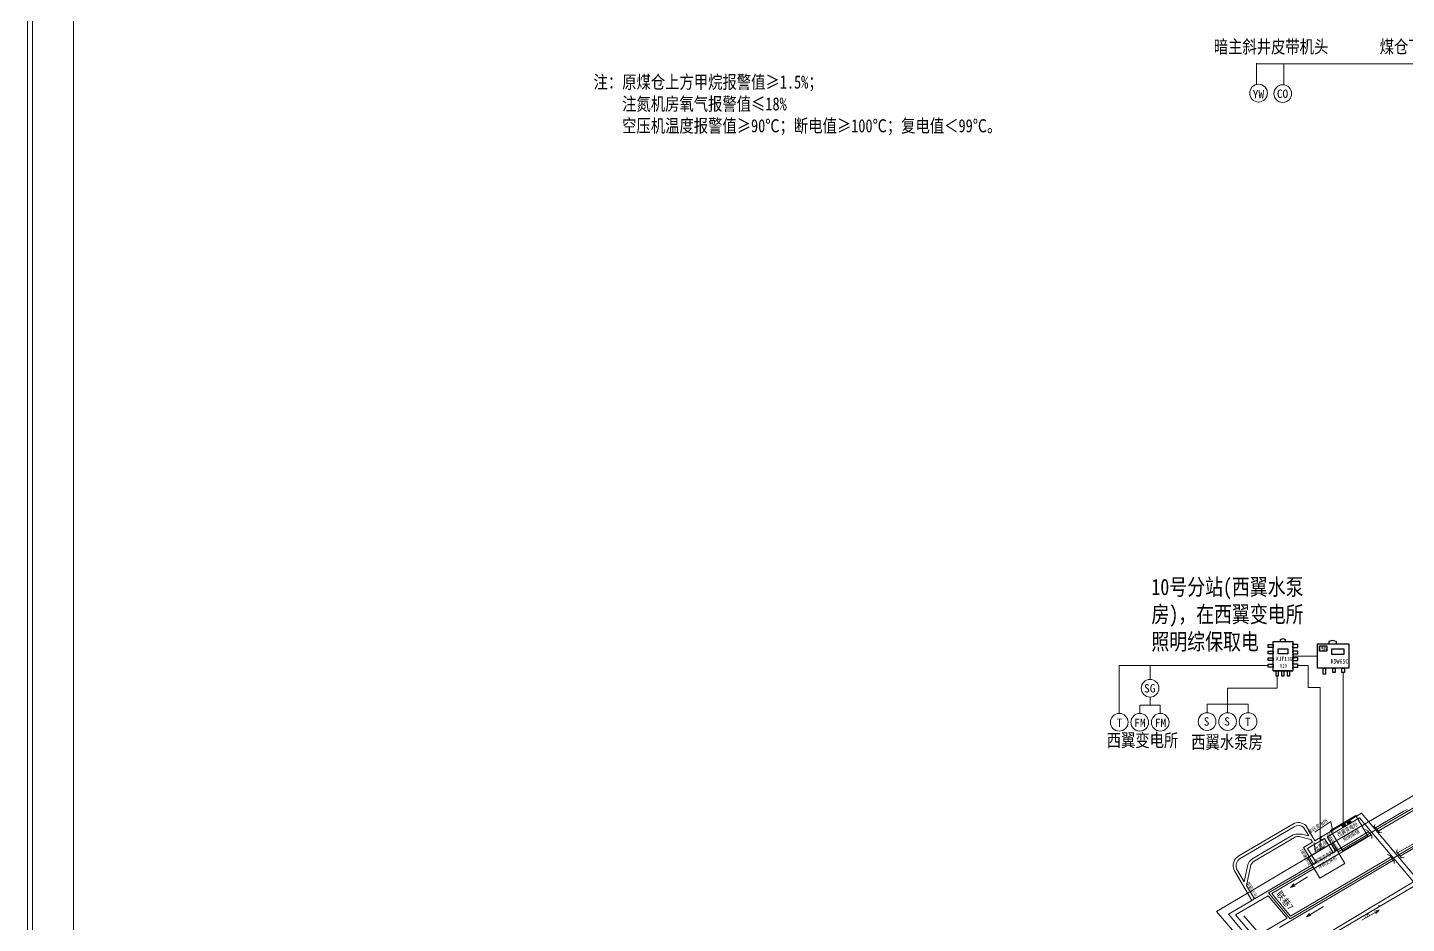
# Model space of a CAD drawing. Header units: millimetres. Extents: x 2501 to 6983, y 1724 to 12691.
# Drawn here: x 2536 to 4217, y 9517 to 10609 of the extents above; entities that cross this region are included whole.
import ezdxf
from ezdxf.enums import TextEntityAlignment as Align

# ---------------------------------------------------------------- set-up
doc = ezdxf.new("R2010")
doc.units = ezdxf.units.MM
for name, color, linetype in [('4、10月', 131, 'Continuous'), ('HL', 7, 'Continuous'), ('JMD', 6, 'Continuous'), ('通风系统', 7, 'Continuous'), ('风流', 7, 'Continuous')]:
    doc.layers.add(name, color=color, linetype=linetype)
doc.layers.add('井下工业网光缆', color=5, linetype='Continuous', lineweight=30)
doc.styles.get("Standard").update_dxf_attribs({"font": 'arial.ttf'})
doc.styles.add('宋体', font='', dxfattribs={"height": 2})
doc.styles.add('新宋体', font='', dxfattribs={"width": 0.8})
doc.styles.get('宋体').set_extended_font_data('SimSun')
doc.styles.get('新宋体').set_extended_font_data('NSimSun')
doc.linetypes.add('442', pattern='A,5,[175,AAA.SHX,S=1,R=90,X=0,Y=0],5', length=10)

# ---------------------------------------------------------------- blocks, each defined once
blk = doc.blocks.new('11泵房')
at = {"color": 30, "lineweight": 35, "ltscale": 0.5}
for p, q in [((37414384.2, 4259499.5), (37414386.3, 4259495.8)), ((37414384.7, 4259499.7), (37414386.7, 4259496.1)), ((37414385.2, 4259500), (37414387.2, 4259496.3)), ((37414390.5, 4259503.1), (37414392.5, 4259499.5)), ((37414390.9, 4259503.4), (37414393, 4259499.7)), ((37414391.4, 4259503.7), (37414393.5, 4259500))]:
    blk.add_line(p, q, dxfattribs=at)
for centre, start, end in [((37414385.5, 4259497.7), 126.9192, 291.5864), ((37414386, 4259498), 306.9192, 111.5864), ((37414391.7, 4259501.4), 126.9192, 291.5864), ((37414392.2, 4259501.7), 306.9192, 111.5864)]:
    blk.add_arc(centre, 1.82, start, end, dxfattribs=at)
at = {"layer": 'JMD', "color": 1, "linetype": 'Continuous', "lineweight": 30}
for p, q in [((37414357.7, 4259484.1, 0), (37414357.1, 4259483.7, 0)), ((37414357.9, 4259483.7, 0), (37414357.3, 4259483.4, 0)), ((37414358.1, 4259483.4), (37414357.7, 4259484.1, 0)), ((37414359.9, 4259480.3, 0), (37414359.4, 4259480, 0)), ((37414360.2, 4259479.9, 0), (37414359.7, 4259480.7, 0)), ((37414360.2, 4259479.9, 0), (37414359.7, 4259479.6, 0)), ((37414372.1, 4259465.6, -7109.7), (37414371.4, 4259465.2, -7109.7)), ((37414371.4, 4259465.2, -7109.7), (37414371.7, 4259464.6, -7109.7)), ((37414371.8, 4259465.4, -7109.7), (37414372.1, 4259464.9, -7109.7)), ((37414375.6, 4259467.7, -7109.7), (37414374.8, 4259467.3, -7109.7)), ((37414375.1, 4259467.5, -7109.7), (37414375.5, 4259466.9, -7109.7)), ((37414375.6, 4259467.7, -7109.7), (37414375.9, 4259467.2, -7109.7)), ((37414348.2, 4259451.7, -7109.7), (37414347.5, 4259451.3, -7109.7)), ((37414347.5, 4259451.3, -7109.7), (37414347.9, 4259450.7, -7109.7)), ((37414347.9, 4259451.5, -7109.7), (37414348.3, 4259450.9, -7109.7)), ((37414351.7, 4259453.8, -7109.7), (37414351, 4259453.3, -7109.7)), ((37414351.3, 4259453.5, -7109.7), (37414351.6, 4259453, -7109.7)), ((37414351.7, 4259453.8, -7109.7), (37414352, 4259453.3, -7109.7))]:
    blk.add_line(p, q, dxfattribs=at)
for centre, start, end in [((37414358.9, 4259482), 121.357, 301.357), ((37414373.5, 4259466.4, -7109.7), 211.357, 31.357), ((37414349.6, 4259452.5, -7109.7), 211.357, 31.357)]:
    blk.add_arc(centre, 1.6, start, end, dxfattribs=at)
blk = doc.blocks.new('系统底图')
at = {"lineweight": 0}
for p, q in [((409431.3, 4256704.9, 3261.2), (407751.2, 4255714.5, 3261.2)), ((407877.2, 4255881.7, 3247.1), (407846.4, 4255863.5, 3244.4)), ((407829, 4255859.2, 2157.1), (407817.4, 4255852.4, 2152.7)), ((407828.4, 4255858.8, 2185.1), (407817.4, 4255852.4, 2941.3)), ((407828.4, 4255858.8, 2185.1), (407817.4, 4255852.4, 2941.3)), ((407820.8, 4255848.5, 3263.4), (407831.7, 4255854.9, 3262)), ((407738.8, 4255838.2, -3848.5), (407740.7, 4255835, -3848.5))]:
    blk.add_line(p, q, dxfattribs=at)
at = {"color": 0, "lineweight": 0, "ltscale": 0.005}
for p, q in [((407877.2, 4255881.7, 3247.1), (407846.4, 4255863.5, 3244.4)), ((407851.3, 4255872.2, 3262.7), (407817.4, 4255852.4, 2152.7)), ((407820.8, 4255848.5, 3263.4), (407846.4, 4255863.5, 3244.4)), ((407851.3, 4255872.2, 3262.7), (407856.1, 4255875, 3262.4)), ((407809.3, 4255847.8, -3580.4), (407768.9, 4255824, -3848.5)), ((407812.3, 4255843.8, 3261.2), (407691, 4255772.3, 3261.2)), ((407751.2, 4255813.6, -3965.5), (407745.2, 4255810, -4005.7)), ((407765.8, 4255822.2, -3869.1), (407751.2, 4255813.6, -3965.5)), ((407670.1, 4255765.7, -12730.5), (407742, 4255808.1, -3848.5)), ((407638.4, 4255747, -16644.6), (407667, 4255763.8, -13113.5)), ((407686.6, 4255769.7, 3261.2), (407647, 4255746.3, 3261.2)), ((407670.1, 4255719, 2406.7), (407647, 4255746.3, 2407))]:
    blk.add_line(p, q, dxfattribs=at)
at = {"lineweight": 0, "ltscale": 0.003}
for p, q in [((407800.5, 4255870.3, 10836.6), (407743.7, 4255836.8, 10836.6)), ((407798.1, 4255864.7, 10836.6), (407758.6, 4255841.4, 10836.6)), ((407740.9, 4255830.9, -3848.5), (407734.8, 4255827.4, -3848.5)), ((407755.5, 4255839.6, -3848.5), (407740.9, 4255830.9, -3848.5)), ((407765.8, 4255822.2, -3848.5), (407755.5, 4255839.6, -3848.5)), ((407758.6, 4255841.4, -3848.5), (407768.9, 4255824, -3848.5)), ((407729.9, 4255828.6, -3848.5), (407742, 4255808.1, -3848.5)), ((407734.8, 4255827.4, -3848.5), (407745.2, 4255810, -18851.8))]:
    blk.add_line(p, q, dxfattribs=at)
at = {"lineweight": 0, "ltscale": 0.005}
for p, q in [((407650.8, 4255818.2, -3848.5), (407716.6, 4255857, -3848.5)), ((407718.3, 4255853.8, -3848.5), (407652.5, 4255815, -3848.5)), ((407730.3, 4255852.6, -3848.5), (407736.2, 4255842.6, -3848.5)), ((407743.8, 4255836.8, -3848.5), (407733.1, 4255854.9, -3848.5)), ((407667.9, 4255815, -3848.5), (407717.2, 4255844, -3848.5)), ((407718.7, 4255840.7, -3848.5), (407669.8, 4255811.9, -3848.5)), ((407720.4, 4255844.9, 3261.2), (407717.2, 4255844, -3848.5)), ((407727.3, 4255844.9, 3261.2), (407720.4, 4255844.9, 3261.2)), ((407724.5, 4255842.1, -3848.5), (407738.8, 4255838.2, -3848.5)), ((407736.2, 4255842.6, -3848.5), (407727.3, 4255844.9, 3261.2)), ((407740.7, 4255835, -3848.5), (407729.9, 4255828.6, -3848.5)), ((407742.8, 4255834.4, -10128.3), (407743.9, 4255823.7, -10128.3)), ((407868.7, 4255836, 2825.1), (407844.5, 4255821.8, 2775)), ((407885.7, 4255840.2, 3261.2), (407847.8, 4255817.9, 3261.2)), ((407839.4, 4255813, 2610.3), (407700.5, 4255731.1, 3255.7)), ((407836.5, 4255817, 2699.7), (407714.1, 4255744.9, 2282.1)), ((407645.1, 4255801, 2968.7), (407667, 4255763.8, 2968.7)), ((407648.3, 4255802.6, 2968.7), (407657.6, 4255786.8, 2968.7)), ((407661.5, 4255805.9, -3848.5), (407657.6, 4255786.8, -3848.5)), ((407665, 4255805.2, -3848.5), (407660.4, 4255782.1, -3848.5)), ((407670.1, 4255765.7, -12730.5), (407660.4, 4255782.1, 4353.2)), ((407863.7, 4255786.6, 2541.4), (407744.7, 4255715.2, 4199)), ((407709.7, 4255742.3, 3261.2), (407686.6, 4255769.7, 3261.1)), ((407714.1, 4255744.9, 3261.2), (407691, 4255772.3, 3261.1)), ((407638.4, 4255747, 3256.5), (408313.7, 4254947.9, 3289.7)), ((407709.7, 4255742.3, 2267.2), (407670.1, 4255719, 2132.1))]:
    blk.add_line(p, q, dxfattribs=at)
at = {"color": 0, "linetype": 'ByBlock', "lineweight": 0, "ltscale": 0.35}
for p, q in [((407831.7, 4255854.9, 3261.2), (407820.8, 4255848.5, 3261.2)), ((407836.5, 4255817, 2699.7), (407714.1, 4255744.9, 2282.1))]:
    blk.add_line(p, q, dxfattribs=at)
at = {"color": 0, "lineweight": 0}
for p, q in [((407717.2, 4255844, -3848.5), (407717.2, 4255844, -3848.5)), ((407743.9, 4255823.7, -10128.3), (407755.3, 4255829.7, 3261.2))]:
    blk.add_line(p, q, dxfattribs=at)
at = {"color": 0, "lineweight": 0, "elevation": 3261.2, "flags": 128}
blk.add_lwpolyline([(407743.4, 4255847.2), (407763, 4255860.1), (407765.6, 4255848)], dxfattribs=at)
at = {"lineweight": 0, "ltscale": 0.005}
for centre, radius, start, end in [((407723.5, 4255845.3, -3848.5), 13.6, 44.9103, 120.5212), ((407723.5, 4255845.3, -3848.5), 10, 47.3181, 120.5212), ((407723.8, 4255832.1, -3848.5), 10, 85.9002, 120.5179), ((407657.6, 4255806.4, -3848.5), 13.6, 119.8129, 203.5881), ((407657.6, 4255806.4, -3848.5), 10, 120.5212, 202.4346), ((407674.8, 4255803.2, -3848.5), 13.6, 120.5179, 168.5953), ((407674.8, 4255803.2, -3848.5), 10, 120.5179, 168.5953)]:
    blk.add_arc(centre, radius, start, end, dxfattribs=at)
at = {"color": 1, "lineweight": 0}
blk.add_point((407822, 4255757.5, 3255.4), dxfattribs=at)
blk.add_point((407822, 4255757.5, 3255.4), dxfattribs=at)
at = {"layer": 'HL', "lineweight": 0, "ltscale": 0.005}
for p, q in [((407798.1, 4255864.7, 1167.1), (407863.7, 4255786.6, 6014.7)), ((407800.5, 4255870.3, 3481.1), (407868.6, 4255789.5, 3493.9))]:
    blk.add_line(p, q, dxfattribs=at)
at = {"layer": 'HL', "lineweight": 0, "ltscale": 0.005, "flags": 128}
for points, elevation in [([(407805.2, 4255850.6), (407808.4, 4255849), (407813.1, 4255842.6), (407813.1, 4255839.5)], 3261.2), ([(407816.7, 4255856.7), (407816, 4255854), (407822.4, 4255846.7), (407825.4, 4255847.2)], 3261.2), ([(407832.3, 4255819.9), (407835.5, 4255818.4), (407840.2, 4255812), (407840.2, 4255808.9)], 3870.2), ([(407843.8, 4255826.1), (407843.1, 4255823.4), (407849.4, 4255816), (407852.5, 4255816.6)], 3870.2)]:
    blk.add_lwpolyline(points, dxfattribs=dict(at, elevation=elevation))
at = {"layer": 'JMD', "color": 1, "linetype": 'Continuous', "lineweight": 0}
for p, q in [((407666.5, 4255765.1, -11860.4), (407665.8, 4255764.7, -11860.4)), ((407665.8, 4255764.7, -11860.4), (407666.1, 4255764.1, -11860.4)), ((407666.2, 4255764.9, -11860.4), (407666.5, 4255764.4, -11860.4)), ((407670, 4255767.2, -11860.4), (407669.2, 4255766.8, -11860.4)), ((407669.5, 4255767, -11860.4), (407669.8, 4255766.4, -11860.4)), ((407670, 4255767.2, -11860.4), (407670.3, 4255766.7, -11860.4))]:
    blk.add_line(p, q, dxfattribs=at)
blk.add_arc((407667.8, 4255765.9, -11860.4), 1.6, 211.357, 31.357, dxfattribs=at)
at = {"lineweight": 0}
blk.add_blockref('11泵房', (-37006606.7, -3642.4, 3261.2), dxfattribs=at)
at = {"color": 0, "lineweight": 0, "style": '宋体'}
blk.add_text('盘区变电所', height=4, rotation=32.5288, dxfattribs=at).set_placement((407760.7, 4255859.2, 3261.2), align=Align.BOTTOM_RIGHT)
at = {"lineweight": 0, "ltscale": 0.005, "style": '宋体'}
for s, height, rotation, p in [('水泵房 ', 4.2, 29.8389, (407744.2, 4255824.6, -10128.2)), ('泵房通道2', 3.55, 120.6848, (407772.5, 4255826.9, -10128.2)), ('泵房通道1 ', 3.55, 120.6848, (407739.9, 4255808.1, -10128.2)), ('水仓通道 ', 3.55, 120.6848, (407673.7, 4255770, -10179.1))]:
    blk.add_text(s, height=height, rotation=rotation, dxfattribs=at).set_placement(p)
at = {"color": 0, "lineweight": 0, "style": '宋体'}
blk.add_text('联巷7', height=7.5, rotation=308.5538, dxfattribs=at).set_placement((407715.1, 4255753.7, 4354.8), align=Align.MIDDLE_RIGHT)
blk = doc.blocks.new('电源箱')
at = {"layer": '4、10月', "color": 1}
for points in [[(402048.5, 4247528), (402057.5, 4247528), (402057.5, 4247521.6), (402048.5, 4247521.6)], [(402063.4, 4247524.3), (402078.1, 4247524.3), (402078.1, 4247517.3), (402063.4, 4247517.3)]]:
    blk.add_lwpolyline(points, close=True, dxfattribs=at)
at = {"layer": '井下工业网光缆', "color": 4, "lineweight": 30}
for p, q in [((402064.1, 4247534.6), (402059.9, 4247533.4)), ((402059.9, 4247533.4), (402059.9, 4247530.3)), ((402069, 4247533.4), (402064.1, 4247534.6)), ((402069, 4247533.4), (402069, 4247530.3))]:
    blk.add_line(p, q, dxfattribs=at)
for points in [[(402046, 4247530.2), (402084.2, 4247530.2), (402084.2, 4247500.6), (402046, 4247500.6)], [(402052.9, 4247500.6), (402055.9, 4247500.6), (402055.9, 4247493.5), (402052.9, 4247493.5)], [(402064.6, 4247500.6), (402067.5, 4247500.6), (402067.5, 4247495.5), (402064.6, 4247495.5)], [(402075.9, 4247500.6), (402078.9, 4247500.6), (402078.9, 4247495.4), (402075.9, 4247495.4)]]:
    blk.add_lwpolyline(points, close=True, dxfattribs=at)
at = {"layer": '4、10月', "color": 1, "insert": (402049.5, 4247527.3), "char_height": 5.054, "width": 4.044, "attachment_point": 1, "style": '宋体'}
blk.add_mtext('{\\fFangSong|b0|i0|c134|p49;MA}', dxfattribs=at)
at = {"layer": '井下工业网光缆', "color": 4, "lineweight": 30, "style": '新宋体', "width": 0.8}
blk.add_text('KDW65C', height=5.53, dxfattribs=at).set_placement((402062, 4247506.3))
blk = doc.blocks.new('安全监控分站')
at = {"layer": '4、10月', "color": 1}
blk.add_lwpolyline([(402267.1, 4250591.9), (402279.1, 4250591.9), (402279.1, 4250585.9), (402267.1, 4250585.9)], close=True, dxfattribs=at)
at = {"layer": '井下工业网光缆', "color": 4, "lineweight": 30}
for p, q in [((402270.1, 4250603.6), (402273.1, 4250604.8)), ((402273.1, 4250604.8), (402276.1, 4250603.6)), ((402270.1, 4250601.2), (402270.1, 4250603.6)), ((402276.1, 4250601.2), (402276.1, 4250603.6)), ((402261.1, 4250565.2), (402285.1, 4250565.2))]:
    blk.add_line(p, q, dxfattribs=at)
for points in [[(402255.1, 4250593.9), (402255.1, 4250597.2), (402261.1, 4250597.2), (402261.1, 4250593.9)], [(402255.1, 4250585.9), (402255.1, 4250589.2), (402261.1, 4250589.2), (402261.1, 4250585.9)], [(402261.1, 4250601.2), (402285.1, 4250601.2), (402285.1, 4250565.2), (402261.1, 4250565.2)], [(402291.1, 4250593.9), (402291.1, 4250597.2), (402285.1, 4250597.2), (402285.1, 4250593.9)], [(402291.1, 4250585.9), (402291.1, 4250589.2), (402285.1, 4250589.2), (402285.1, 4250585.9)], [(402255.1, 4250577.9), (402255.1, 4250581.2), (402261.1, 4250581.2), (402261.1, 4250577.9)], [(402255.1, 4250569.9), (402255.1, 4250573.2), (402261.1, 4250573.2), (402261.1, 4250569.9)], [(402291.1, 4250577.9), (402291.1, 4250581.2), (402285.1, 4250581.2), (402285.1, 4250577.9)], [(402291.1, 4250569.9), (402291.1, 4250573.2), (402285.1, 4250573.2), (402285.1, 4250569.9)], [(402267.8, 4250565.2), (402264.5, 4250565.2), (402264.5, 4250559.2), (402267.8, 4250559.2)], [(402274.7, 4250565.2), (402271.4, 4250565.2), (402271.4, 4250559.2), (402274.7, 4250559.2)], [(402281.5, 4250565.2), (402278.2, 4250565.2), (402278.2, 4250559.2), (402281.5, 4250559.2)]]:
    blk.add_lwpolyline(points, close=True, dxfattribs=at)
for p in [(402285.1, 4250597.9), (402285.1, 4250597.2), (402285.1, 4250594.6), (402285.1, 4250593.2), (402285.1, 4250591.3), (402285.1, 4250589.2), (402285.1, 4250588.1), (402285.1, 4250588), (402285.1, 4250585.2), (402285.1, 4250584.8), (402285.1, 4250581.5), (402285.1, 4250581.2), (402285.1, 4250578.3), (402285.1, 4250577.2), (402285.1, 4250575), (402285.1, 4250574.8), (402285.1, 4250573.2), (402285.1, 4250571.7), (402264.5, 4250565.2), (402268, 4250565.2), (402271.4, 4250565.2), (402274.8, 4250565.2), (402278.2, 4250565.2), (402281.7, 4250565.2), (402285.1, 4250569.2), (402285.1, 4250568.4)]:
    blk.add_point(p, dxfattribs=at)
at = {"layer": '井下工业网光缆', "color": 4, "lineweight": 30, "style": '新宋体', "width": 0.8}
blk.add_text('KJF130', height=5.22, dxfattribs=at).set_placement((402264.4, 4250577.2))

msp = doc.modelspace()

# ---------------------------------------------------------------- linework, layer by layer
at = {"lineweight": 20}
msp.add_line((2592, 7472.9, -779), (2592, 12623.5, -779), dxfattribs=at)
at = {"linetype": '442', "lineweight": 20}
for p, q in [((4034.2, 10565.7, -3234.1), (4034.2, 10539.8, -3234.1)), ((4591.2, 10565, -3234.1), (4034.7, 10565, -3234.1)), ((4067.5, 10564.8, -3234.1), (4067.5, 10539.8, -3234.1))]:
    msp.add_line(p, q, dxfattribs=at)
at = {"color": 0, "lineweight": 20}
for p, q in [((4078.3, 9842.6, -3234.1), (4108.3, 9842.6, -3234.1)), ((3866.7, 9831, -3234.1), (3866.7, 9772.6, -3234.1)), ((4048.3, 9831, -3234.1), (3866.7, 9831, -3234.1)), ((3904.2, 9814.2, -3234.1), (3904.2, 9831, -3234.1)), ((4059.3, 9818.6, -3234.1), (4059.3, 9803.6, -3234.1)), ((3998.8, 9803.6, -3234.1), (4059.3, 9803.6, -3234.1)), ((3998.8, 9803.6, -3234.1), (3998.8, 9773.6, -3234.1)), ((3891.7, 9782.6, -3234.1), (3891.7, 9772.6, -3234.1)), ((3891.7, 9782.6, -3234.1), (3916.7, 9782.6, -3234.1)), ((3904.2, 9782.6, -3234.1), (3904.2, 9792.6, -3234.1)), ((3916.7, 9782.6, -3234.1), (3916.7, 9772.6, -3234.1)), ((4023.8, 9783.9, -3234.1), (3973.8, 9783.9, -3234.1)), ((3973.8, 9783.9, -3234.1), (3973.8, 9773.6, -3234.1)), ((3998.8, 9793.6, -3234.1), (3998.8, 9773.6, -3234.1)), ((4023.8, 9783.9, -3234.1), (4023.8, 9773.6, -3234.1))]:
    msp.add_line(p, q, dxfattribs=at)
at = {"color": 6, "lineweight": 20}
for p, q in [((4084.3, 9831, -3234.1), (4096.8, 9831, -3234.1)), ((4096.8, 9804.3, -3234.1), (4096.8, 9831, -3234.1)), ((4111.7, 9804.3, -3234.1), (4096.8, 9804.3, -3234.1)), ((4111.7, 9605.8, -3234.1), (4111.7, 9804.3, -3234.1)), ((4111.7, 9605.8, -3234.1), (4399.2, 9775.4, -3234.1)), ((4239.3, 9665.9, -3234.1), (4133.5, 9603.8, -3234.1)), ((4265.3, 9634.4, -3234.1), (4075, 9522.1, -3234.1)), ((4111.7, 9605.8, -3234.1), (3985.4, 9531.2, -18837.7)), ((4048.7, 9553.8, -3234.1), (4103, 9585.7, -3234.1)), ((4075, 9522.1, -3234.1), (4048.7, 9553.8, -3234.1)), ((3985.4, 9531.2, -18837.7), (4158, 9329.5, -3234.1))]:
    msp.add_line(p, q, dxfattribs=at)
at = {"color": 1, "lineweight": 20}
msp.add_line((4139.7, 9639.1, -3234.1), (4139.7, 9822.6, -3234.1), dxfattribs=at)
at = {"color": 0, "linetype": 'ByBlock', "lineweight": 20, "elevation": -779}
for points in [[(2536, 12691), (6982.7, 12691), (6982.7, 7416.9), (2536, 7416.9)], [(2542, 12685), (6976.7, 12685), (6976.7, 7422.9), (2542, 7422.9)]]:
    msp.add_lwpolyline(points, close=True, dxfattribs=at)
at = {"color": 7, "lineweight": 20}
for centre in [(4036.5, 10529.2, -3234.1), (4066, 10528.6, -3234.1), (3904.2, 9803.4, -3234.1), (3866.7, 9761.9, -3234.1), (3891.7, 9761.9, -3234.1), (3916.7, 9761.9, -3234.1), (3973.8, 9762.8, -3234.1), (3998.8, 9762.8, -3234.1), (4023.8, 9762.8, -3234.1)]:
    msp.add_circle(centre, 10.8, dxfattribs=at)
at = {"layer": '井下工业网光缆', "color": 1, "lineweight": 20, "elevation": -3234.1}
for points in [[(4124.4, 9630.1), (4155.1, 9648.1), (4169.7, 9623.1), (4139.1, 9605.1)], [(4096.4, 9596.8), (4127, 9614.8), (4141.7, 9589.8), (4111, 9571.8)]]:
    msp.add_lwpolyline(points, close=True, dxfattribs=at)
at = {"layer": '通风系统', "color": 5, "lineweight": 20}
for p, q in [((4096.3, 9573.3, -3237.1), (4075.6, 9560.5, -3237.1)), ((4079.5, 9564.8, -3237.1), (4075.6, 9560.5, -3237.1)), ((4075.6, 9560.5, -3237.1), (4081.2, 9562.1, -3237.1)), ((4115.6, 9537.4, -3237.1), (4094.8, 9524.6, -3237.1)), ((4018.5, 9525.9, -3656.8), (4034.4, 9507.4, -3656.8)), ((4098.7, 9528.8, -3237.1), (4094.8, 9524.6, -3237.1)), ((4094.8, 9524.6, -3237.1), (4100.4, 9526.2, -3237.1))]:
    msp.add_line(p, q, dxfattribs=at)
at = {"layer": '风流', "color": 1, "lineweight": 20}
for p, q in [((4162.4, 9520.6, -3234.1), (4183.4, 9532.9, -3234.1)), ((4183.4, 9532.9, -3234.1), (4177.8, 9531.4, -3234.1)), ((4179.4, 9528.7, -3234.1), (4183.4, 9532.9, -3234.1))]:
    msp.add_line(p, q, dxfattribs=at)

# ---------------------------------------------------------------- block references
at = {"color": 7, "lineweight": 20, "xscale": 1.000024299995857, "yscale": 1.000024299952201, "zscale": 1.00002429999995}
msp.add_blockref('系统底图', (-403648.4, -4246322.7, -6063.7), dxfattribs=at)
at = {"color": 6, "lineweight": 20}
for name, p in [('安全监控分站', (-398206.8, -4240740.6, -3234.1)), ('电源箱', (-397937.7, -4237672.8, -3234.1))]:
    msp.add_blockref(name, p, dxfattribs=at)

# ---------------------------------------------------------------- texts
at = {"color": 3, "lineweight": 20, "char_height": 10.2, "width": 16.776}
for s, insert, attachment_point in [('{\\fSimSun|b0|i0|c134|p2;YW}', (4029.4, 10533.2, -3233.5), 1), ('{\\fSimSun|b0|i0|c134|p2;CO}', (4058.8, 10533.6, -3233.5), 1), ('{\\fSimSun|b0|i0|c134|p2;SG}', (3897, 9808.4, -3233.5), 1), ('{\\fSimSun|b0|i0|c134|p2;T}', (3863.6, 9766.5, -3233.5), 1), ('{\\fSimSun|b0|i0|c134|p2;FM}', (3885, 9766.4, -3233.5), 1), ('{\\fSimSun|b0|i0|c134|p2;FM}', (3910, 9766.4, -3233.5), 1), ('{\\fSimSun|b0|i0|c134|p2;S}', (3976.6, 9768, -3233.5), 3), ('{\\fSimSun|b0|i0|c134|p2;S}', (4001.6, 9768, -3233.5), 3), ('{\\fSimSun|b0|i0|c134|p2;T}', (4026.9, 9767.4, -3233.5), 3)]:
    msp.add_mtext(s, dxfattribs=dict(at, insert=insert, attachment_point=attachment_point))
at = {"layer": '井下工业网光缆', "color": 1, "lineweight": 20, "style": '新宋体', "width": 0.8}
msp.add_text('010', height=4.35, dxfattribs=at).set_placement((4062.5, 9828.7, -3234.1))
at = {"layer": '井下工业网光缆', "color": 6, "lineweight": 20, "style": '新宋体'}
for s, insert, char_height, width, attachment_point in [('{\\C0;暗主斜井皮带机头}', (3981.9, 10593.9, -3234.1), 16, 280.677, 1), ('{\\C0;煤仓下口矸石小皮带}', (4184.2, 10593.9, -3234.1), 16, 280.677, 1), ('{\\C0;注：原煤仓上方甲烷报警值≥1.5%；\\P    注氮机房氧气报警值≤18%\\P    空压机温度报警值≥90℃；断电值≥100℃；复电值＜99℃。}', (3225.9, 10550.8, -3234.1), 16, 774.411, 1), ('{\\C1;10号分站(西翼水泵房)，在西翼变电所照明综保取电 }', (3905.9, 9937, -3234.1), 20, 203.786, 1), ('{\\C0;西翼变电所}', (3851.4, 9748, -3234.1), 16, 280.677, 1), ('{\\C0;西翼水泵房}', (4041.7, 9745.8, -3234.1), 16, 280.677, 3)]:
    msp.add_mtext(s, dxfattribs=dict(at, insert=insert, char_height=char_height, width=width, attachment_point=attachment_point))
at = {"layer": '井下工业网光缆', "color": 30, "lineweight": 20, "attachment_point": 1, "rotation": 30.4056, "style": '新宋体'}
for s, insert, char_height, width in [('{\\fSimSun|b0|i0|c134|p2;\\C1;西翼变电所\\P 照明综保}', (4131.6, 9626.2, -3234.1), 5, 28.29), ('{\\fSimSun|b0|i0|c134|p2;\\C1;西翼变电所环网交换机}', (4104.6, 9593.2, -3234.1), 4.494, 25.712)]:
    msp.add_mtext(s, dxfattribs=dict(at, insert=insert, char_height=char_height, width=width))
at = {"layer": '通风系统', "color": 1, "lineweight": 20, "insert": (4167.8, 9522.1, -3232.5), "char_height": 6.075, "width": 34.878, "attachment_point": 1, "rotation": 123.2578}
msp.add_mtext('{\\fSimSun|b0|i0|c134|p2;S}', dxfattribs=at)

doc.saveas('drawing.dxf')
